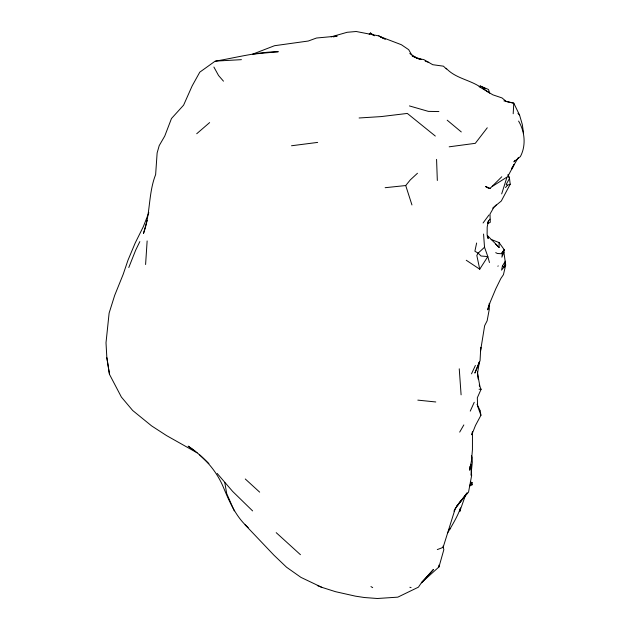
<?xml version="1.0" encoding="UTF-8"?>
<svg xmlns="http://www.w3.org/2000/svg" width="630" height="630" viewBox="0 0 630 630"><rect width="100%" height="100%" fill="white"/><g stroke="black" fill="none" stroke-linecap="round" stroke-linejoin="round"><path stroke-width="0.94" d="M487.683 223.532L490.29 222.319L489.998 214.066L493.755 207.514L496.212 204.939M469.87 466.318L469.72 470.232L471.539 460.27L472.437 449.568L472.461 431.495L471.783 434.771L475.469 425.486L480.926 415.288L477.611 406.106L477.327 397.758L481.092 389.293L479.209 385.04M513.19 113.746L513.789 103.17L503.913 100.879M145.593 264.521L147.137 240.943M470.949 475.154L472.311 462.168L472.067 457.419L471.397 455.64M479.871 386.143L477.516 373.393L479.398 361.856L474.863 373.086L480.052 360.707L480.784 347.311L480.485 351.32L484.643 325.678L487.14 320.788L489.29 309.251L489.242 303.282M460.475 508.071C457.435 516.742 452.269 525.026 447.56 533.027M489.935 219.161L488.4 221.051L487.187 227.005L487.116 234.604L488.187 238.581L487.187 235.896M476.627 243.015L474.886 251.244L478.138 253.134L481.044 256.016L487.825 256.56L489.463 262.537M502.464 265.907L504.236 267.191L505.347 261.198L502.464 265.907L501.559 270.12L505.677 265.041L503.921 252.299L504.244 249.724L499.047 242.534L491.116 239.463M460.435 508.119L459.703 511.576L465.727 494.574M488.809 305.156L487.722 309.842L490.258 301.975L495.826 288.745L500.811 278.562L503.433 274.688L505.677 265.041M147.113 220.35L143.498 233.415C150.586 214.294 148.176 193.552 155.634 174.605L157.13 152.925L159.217 145.601L164.753 136.064L171.478 118.511L183.606 105.147L192.15 85.924L199.789 72.159L215.066 61.228M245.101 524.837L273.916 555.164L286.54 567.221L300.959 577.387L321.851 587.341L335.577 591.696L355.462 596.161L364.337 597.516L377.378 598.5L397.806 597.153L418.399 587.176L421.502 582.648L438.968 566.929L443.843 549.667L443.016 546.115M478.619 364.613L479.398 361.856M501.685 193.914L507.008 177.054L492.274 186.448M148.845 212.641L143.356 226.595L135.182 243.03L127.977 260.214L123.197 274.302L114.668 295.423L109.116 313.094L106.005 342.775L106.848 357.667L109.478 374.338L121.393 397.081L132.702 410.508L151.633 425.911L166.54 435.582L197.095 452.805M487.439 223.469L488.4 221.051M128.78 267.537L135.686 250.134L139.844 241.597M470.248 411.13L474.24 402.279M471.508 373.842L475.39 365.463M514.033 164.312L511.536 169.171L514.167 164.446M518.411 157.429L511.536 169.171L512.97 166.934M453.931 511.119L456.986 505.89L461.688 499.653M507.567 176.896L512.521 167.627M508.119 174.557L509.497 178.432L510.213 184.204L501.307 201.009L492.676 208.12M459.687 432.109L463.837 424.927M501.417 253.717L504.244 249.724L501.417 253.717L497.409 253.488L495.7 252.638M497.897 266.301L498.188 265.844M466.255 260.253L479.729 269.199L487.825 256.56L484.525 247.243L483.564 234.053M469.547 485.549L472.098 482.635L470.452 481.895M483.068 222.989L488.998 214.964M487.266 127.788L475.303 143.325L449.182 146.814M515.096 160.311L513.891 161.847L520.364 156.602C526.223 145.688 524.877 131.505 518.584 121.078M385.15 187.701L405.72 185.543L410.311 179.881L417.469 173.266M505.496 187.59L507.457 185.189L510.213 184.204M421.446 582.829L433.511 569.41L421.502 582.648M490.179 188.299L485.525 186.519L488.998 188.535L490.179 188.299L501.787 176.77M369.18 34.248L370.448 32.996L374.346 35.792M484.525 247.243L478.138 253.134L476.823 255.434L479.729 269.199M196.71 133.741L209.632 122.582M449.135 529.523L450.686 528.444M469.697 486.021L472.13 484.793L472.098 482.635L470.728 482.974M437.299 549.588L443.118 547.383L455.238 508.638L467.153 492.873L456.986 505.89L468.547 492.085L471.642 475.469L470.76 464.326L470.791 466.129M331.191 36.847L347.146 32.288L356.186 31.5L378.772 35.879L385.3 39.407M333.278 36.894L337.137 36.115L316.512 38.02L308.291 41.021L274.523 45.714L252.638 54.164L278.295 51.723C256.812 51.936 236.36 57.621 215.381 61.142M291.517 145.758L317.662 142.404M359.1 117.983L381.134 116.589L407.327 113.431L435.314 136.056M215.917 61.086L241.432 59.661M438.897 111.549L428.361 111.376L409.429 105.919M479.06 389.222L481.092 389.293M417.824 400.129L435.779 401.971M418.155 58.551L423.825 59.606L432.747 64.701L443.418 66.174L446.449 69.016M409.862 587.27L411.083 587.585M418.099 58.684L420.753 59.606M425.187 61.142L428.739 62.37M421.06 59.322L412.177 55.983L417.21 58.377L409.784 53.511M317.3 585.553L321.851 587.341M380.181 36.635L401.365 44.714L408.689 49.683L411.673 54.865M471.012 484.249L472.13 484.793M484.95 88.531L480.296 86.011L479.107 86.633L492.857 94.831L501.984 97.91L506.331 101.517L513.789 103.17L519.592 115.148L522.302 124.496L523.522 132.938M378.772 35.879L382.851 38.084M507.457 185.189L506.181 184.44L509.497 178.432L508.024 174.951M370.944 586.577L372.7 587.64M482.493 88.066L489.723 93.138L488.47 89.476L480.296 86.011L480.225 86.948C469.311 79.64 455.333 78.254 446.166 68.276M194.914 451.072L188.142 446.142C203.506 456.364 216.129 470.004 223.335 487.147C229.525 501.937 235.872 516.805 248.212 527.625M447.205 120.196L461.294 131.946M300.439 554.691L276.2 532.657M245.267 478.981L259.662 492.148M252.606 510.906L232.612 491.384L217.153 473.413M370.448 32.996L372.401 34.823M495.7 244.227L499.125 247.425L499.047 242.534M199.293 454.561L208.892 463.601M487.557 235.667L499.125 247.425M517.947 113.282L519.592 115.148M223.477 81.175L218.539 75.49L213.901 67.04M479.981 411.028L480.28 411.429M477.044 404.247L480.288 410.949M234.289 510.898L226.698 493.581L224.816 482.659M405.72 185.543L411.949 204.955M480.438 412.398L480.926 415.288M106.848 357.667L109.478 374.338M478.146 379.008L477.493 371.763L477.516 373.393M459.246 368.81L461.097 394.837M438.842 565.149L438.968 566.929M436.566 159.382L437.33 180.487M502.724 251.52L501.874 257.174L503.921 252.299L502.724 251.52"/></g></svg>
